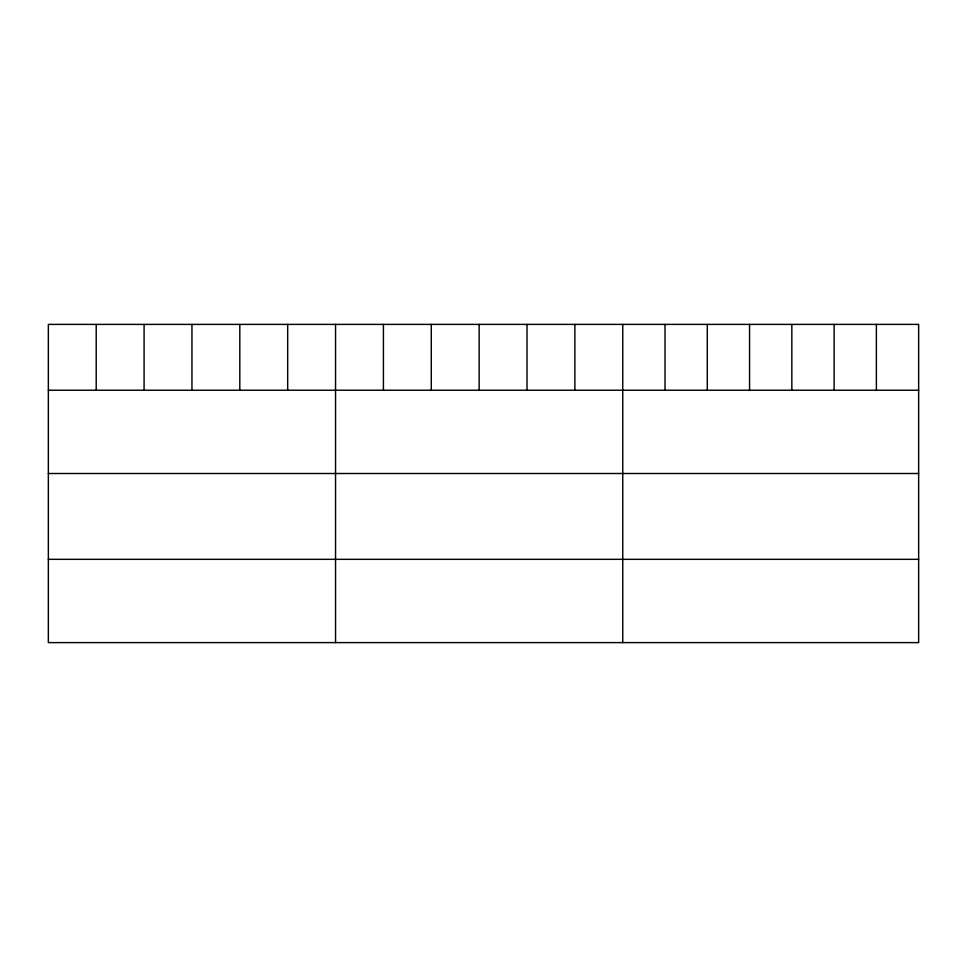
<?xml version="1.0" encoding="UTF-8"?>
<svg xmlns="http://www.w3.org/2000/svg" width="967" height="967" viewBox="0 0 967 967"><rect width="100%" height="100%" fill="white"/><g stroke="black" fill="none" stroke-linecap="round" stroke-linejoin="round"><path stroke-width="1.45" d="M918.65 390.221L918.65 642.608L48.35 642.608L48.35 324.392L918.65 324.392L918.65 390.221L48.35 390.221M48.35 473.504L918.65 473.504M48.35 559.325L918.65 559.325M876.38 324.392L876.38 390.221M834.11 324.392L834.11 390.221M791.84 324.392L791.84 390.221M749.558 324.392L749.558 390.221M707.288 324.392L707.288 390.221M665.018 324.392L665.018 390.221M622.748 324.392L622.748 642.608M574.882 324.392L574.882 390.221M527.015 324.392L527.015 390.221M479.148 324.392L479.148 390.221M431.282 324.392L431.282 390.221M383.416 324.392L383.416 390.221M335.549 324.392L335.549 642.608M287.683 324.392L287.683 390.221M239.816 324.392L239.816 390.221M191.95 324.392L191.95 390.221M144.083 324.392L144.083 390.221M96.216 324.392L96.216 390.221"/></g></svg>
